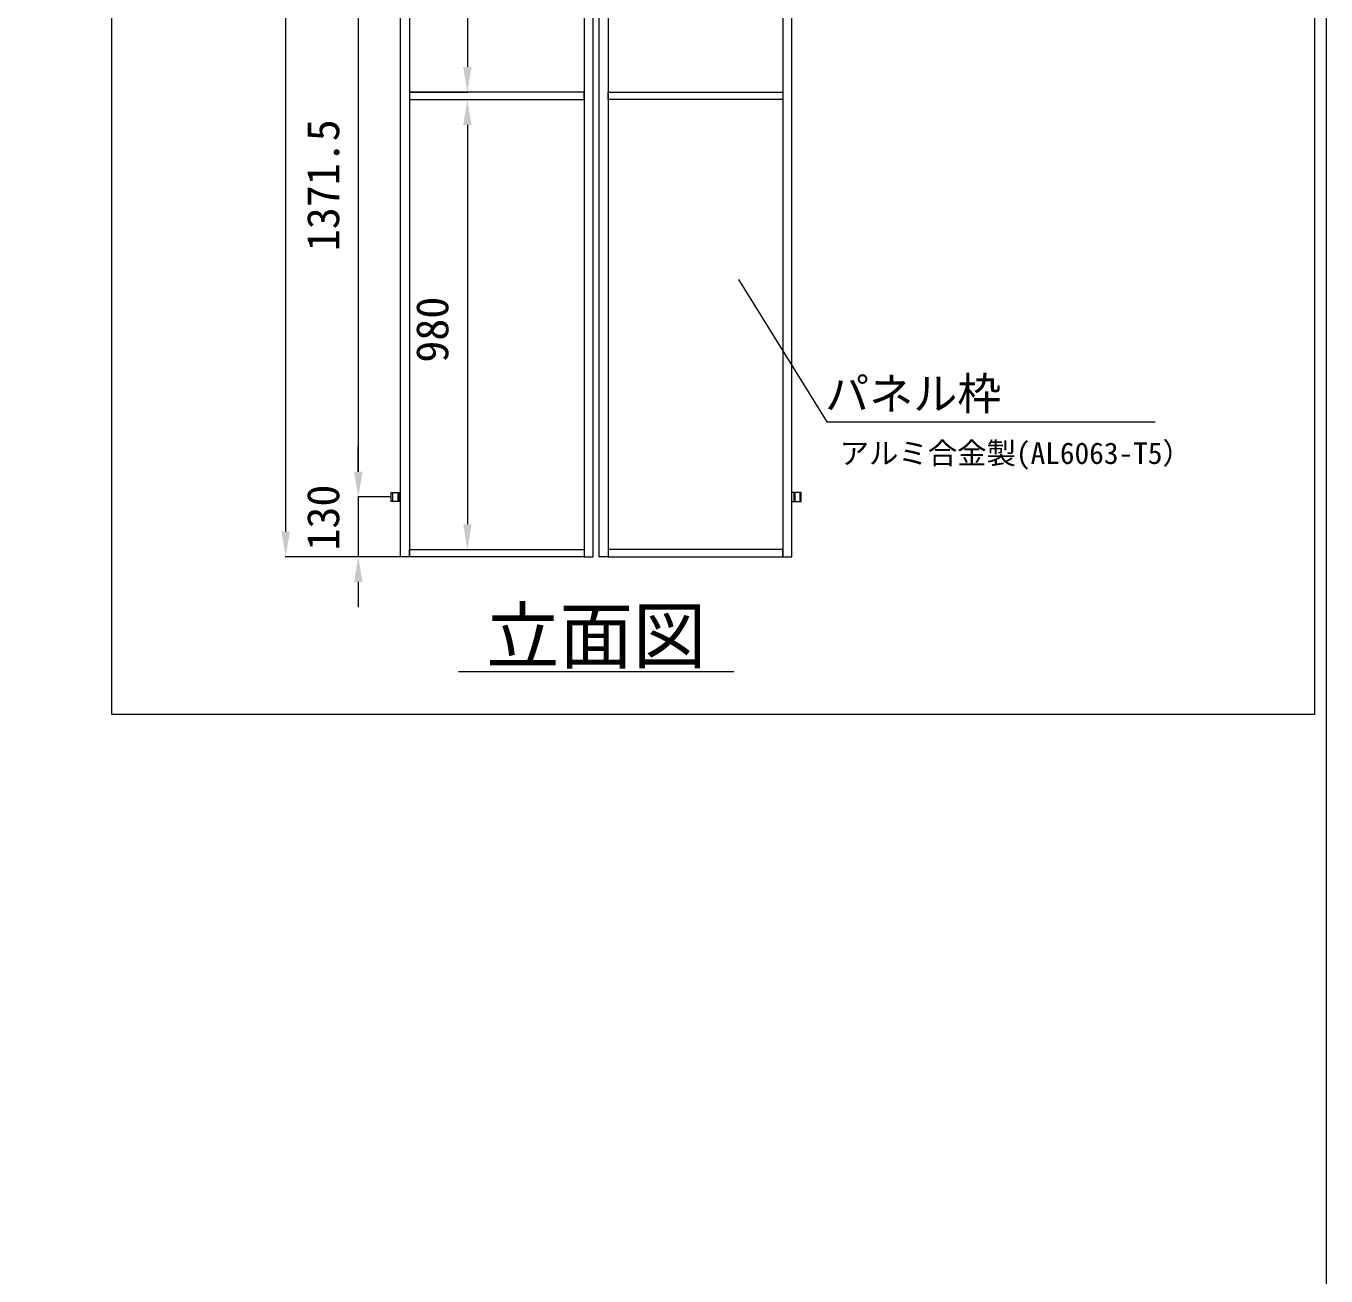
# Model space of a CAD drawing. Units: millimetres, scale not verified. Extents: x -69980 to -49855, y -14438 to 14438.
# Drawn here: x -52687 to -49855, y -11409 to -8686 of the extents above; entities that cross this region are included whole.
import ezdxf
from ezdxf.enums import TextEntityAlignment as Align

# ---------------------------------------------------------------- set-up
doc = ezdxf.new("R2010")
doc.units = ezdxf.units.MM
doc.header["$LTSCALE"] = 38
doc.linetypes.add('DASHED1', pattern=[1.8, 1.2, -0.6])
for name, color, linetype, lineweight in [('0-A_図面枠', 7, 'Continuous', 18), ('0-B_寸法', 3, 'Continuous', 18), ('1-5_標準ﾊﾟﾈﾙ', 7, 'Continuous', 18), ('1-7_文字', 7, 'Continuous', 18)]:
    doc.layers.add(name, color=color, linetype=linetype, lineweight=lineweight)
doc.styles.add('ＭＳ ゴシック', font='')
doc.styles.get('ＭＳ ゴシック').set_extended_font_data('MS Gothic')

msp = doc.modelspace()

# ---------------------------------------------------------------- linework, layer by layer
at = {"layer": '0-A_図面枠'}
for points in [[(-69980.2, -562.5), (-49855.2, -562.5), (-49855.2, -14437.5), (-69980.2, -14437.5)], [(-52500, -6001.18), (-49880.07, -6001.18), (-49880.07, -10185.82), (-52500, -10185.82)]]:
    msp.add_lwpolyline(points, close=True, dxfattribs=at)
at = {"layer": '0-B_寸法'}
for p, q in [((-52121.1, -6894.05), (-52121.1, -9787.05)), ((-51725.3, -7905.55), (-51725.3, -8775.55)), ((-51962.97, -8395.55), (-51962.97, -9657.05)), ((-51850.3, -8830.55), (-51724.3, -8830.55)), ((-51850.3, -8846.55), (-51724.3, -8846.55)), ((-51725.3, -8901.55), (-51725.3, -9771.55)), ((-51962.97, -9657.05), (-51962.97, -9602.05)), ((-51892.05, -9712.05), (-51963.97, -9712.05)), ((-51892.05, -9712.05), (-51963.97, -9712.05)), ((-51962.97, -9712.05), (-51962.97, -9842.05)), ((-51872.05, -9842.05), (-52122.1, -9842.05)), ((-51872.05, -9842.05), (-51963.97, -9842.05)), ((-51850.3, -9826.55), (-51724.3, -9826.55)), ((-51962.97, -9897.05), (-51962.97, -9952.05)), ((-51744.7, -10092.05), (-51144.7, -10092.05))]:
    msp.add_line(p, q, dxfattribs=at)
at = {"layer": '0-B_寸法', "color": 91}
for points in [[(-51734.45, -8775.55), (-51725.3, -8830.55), (-51716.12, -8775.55)], [(-51734.45, -8901.55), (-51725.3, -8846.55), (-51716.12, -8901.55)], [(-51972.15, -9657.05), (-51962.97, -9712.05), (-51953.8, -9657.05)], [(-51972.15, -9657.05), (-51962.97, -9712.05), (-51953.8, -9657.05)], [(-52130.25, -9787.05), (-52121.1, -9842.05), (-52111.93, -9787.05)], [(-51734.45, -9771.55), (-51725.3, -9826.55), (-51716.12, -9771.55)], [(-51972.15, -9897.05), (-51962.97, -9842.05), (-51953.8, -9897.05)]]:
    msp.add_solid(points, dxfattribs=at)
at = {"layer": '1-5_標準ﾊﾟﾈﾙ', "linetype": 'DASHED1'}
for p, q in [((-51888.05, -9702.05), (-51888.05, -9722.05)), ((-51877.05, -9702.05), (-51877.05, -9722.05)), ((-51012.35, -9702.05), (-51012.35, -9722.05)), ((-51001.35, -9702.05), (-51001.35, -9722.05))]:
    msp.add_line(p, q, dxfattribs=at)
at = {"layer": '1-5_標準ﾊﾟﾈﾙ'}
for p, q in [((-51874.83, -9702.05), (-51874.83, -9722.05)), ((-51014.55, -9702.05), (-51014.55, -9722.05))]:
    msp.add_line(p, q, dxfattribs=at)
for points in [[(-51871.05, -6839.05), (-51851.3, -6839.05), (-51851.3, -9842.05), (-51871.05, -9842.05)], [(-51451.05, -6839.05), (-51470.8, -6839.05), (-51470.8, -9842.05), (-51451.05, -9842.05)], [(-51438.35, -6839.05), (-51418.6, -6839.05), (-51418.6, -9842.05), (-51438.35, -9842.05)], [(-51018.35, -6839.05), (-51038.1, -6839.05), (-51038.1, -9842.05), (-51018.35, -9842.05)], [(-51470.8, -8830.55), (-51851.3, -8830.55), (-51851.3, -8846.55), (-51470.8, -8846.55)], [(-51418.6, -8830.55), (-51038.1, -8830.55), (-51038.1, -8846.55), (-51418.6, -8846.55)], [(-51470.8, -9842.05), (-51851.3, -9842.05), (-51851.3, -9826.55), (-51470.8, -9826.55)], [(-51418.6, -9842.05), (-51038.1, -9842.05), (-51038.1, -9826.55), (-51418.6, -9826.55)]]:
    msp.add_lwpolyline(points, close=True, dxfattribs=at)
for points in [[(-51871.05, -9722.05), (-51891.05, -9722.05), (-51891.05, -9702.05), (-51871.05, -9702.05)], [(-51018.35, -9722.05), (-50998.35, -9722.05), (-50998.35, -9702.05), (-51018.35, -9702.05)]]:
    msp.add_lwpolyline(points, dxfattribs=at)
at = {"layer": '1-7_文字'}
for p, q in [((-51134.65, -9238.27), (-50942.05, -9548.7)), ((-50942.05, -9548.7), (-50941.7, -9548.7)), ((-50941.7, -9548.7), (-50227.32, -9548.7))]:
    msp.add_line(p, q, dxfattribs=at)

# ---------------------------------------------------------------- texts
at = {"layer": '0-B_寸法', "style": 'ＭＳ ゴシック'}
for s, p in [('1371.5', (-51983.38, -9176.72)), ('980', (-51745.7, -9419.43)), ('130', (-51983.38, -9828.75))]:
    msp.add_text(s, height=70.38, rotation=90, dxfattribs=at).set_placement(p, align=Align.BOTTOM_LEFT)
at = {"layer": '1-7_文字', "style": 'ＭＳ ゴシック'}
for s, height, p in [('パネル枠\u3000\u3000\u3000\u3000\u3000', 70.38, (-50946.22, -9543.3)), ('アルミ合金製(AL6063-T5）', 46.92, (-50914.55, -9654.23)), ('立面図', 117.3, (-51684.7, -10108.05))]:
    msp.add_text(s, height=height, dxfattribs=at).set_placement(p, align=Align.BOTTOM_LEFT)

doc.saveas('drawing.dxf')
